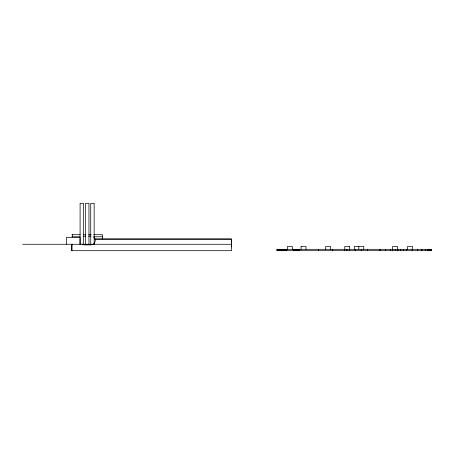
<?xml version="1.0" encoding="UTF-8"?>
<svg xmlns="http://www.w3.org/2000/svg" width="454" height="454" viewBox="0 0 454 454"><rect width="100%" height="100%" fill="white"/><g stroke="black" fill="none" stroke-linecap="round" stroke-linejoin="round"><path stroke-width="0.68" d="M231.523 246.845L231.523 244.269M231.523 239.491L231.591 250.687L71.806 250.687L71.868 244.178M231.591 243.055L231.591 239.491M71.84 234.712L80.142 234.712M83.309 234.712L85.732 234.712M88.768 234.712L91.248 234.712M93.717 234.712L102.587 234.712L102.587 238.81M85.556 236.148L84.79 236.148A4.37 4.37 0 0 0 83.32 236.403M88.632 236.148L90.936 236.148M71.84 236.761L79.904 236.761M93.768 236.761L102.587 236.761M94.381 238.81L231.449 238.81M95.102 239.491L231.449 239.491M22.7 244.269L231.449 244.269M301.098 246.454L305.99 246.454L306.002 249.32M349.676 246.454L344.785 246.454L344.773 249.32M71.868 244.246L71.868 250.687M431.215 249.32L431.232 250.687M431.13 249.32L431.164 250.687M431.011 249.32L431.011 250.687M430.869 249.32L430.869 250.687M430.693 249.32L430.693 250.687M430.591 249.32L430.591 250.687M430.483 249.32L430.483 250.687M430.364 249.32L430.364 250.687M430.239 249.32L430.239 250.687M430.097 249.32L430.097 250.687M429.949 249.32L429.949 250.687M429.796 249.32L429.796 250.687M429.626 249.32L429.626 250.687M429.444 249.32L429.444 250.687M429.257 249.32L429.257 250.687M429.053 249.32L429.053 250.687M428.843 249.32L428.843 250.687M428.616 249.32L428.616 250.687M428.377 249.32L428.377 250.687M428.128 249.32L428.128 250.687M427.867 249.32L427.867 250.687M427.589 249.32L427.589 250.687M427.299 249.32L427.299 250.687M425.296 249.32L425.296 250.687M421.874 249.32L421.874 250.687M417.374 249.32L417.374 250.687M412.487 249.32L412.487 246.454L407.584 246.454L407.573 249.32M412.124 249.32L412.124 250.687M406.472 249.32L406.472 250.687M403.595 249.32L403.595 250.687M400.746 249.32L400.746 250.687M397.959 249.32L397.959 250.687M397.471 249.32L397.471 246.454L392.562 246.454L392.557 249.32M395.286 249.32L395.286 250.687M392.761 249.32L392.761 250.687M390.429 249.32L390.429 250.687M385.548 249.32L385.548 250.687M379.958 249.32L379.958 250.687M367.575 249.32L367.575 250.687M363.75 249.32L363.75 246.454L354.313 246.454L354.302 249.32M361.248 249.32L361.248 250.687M358.836 246.454L358.836 249.32M355.136 249.32L355.136 250.687M349.688 246.454L349.688 249.32M349.484 249.32L349.484 250.687M346.896 249.32L346.896 250.687M344.512 249.32L344.512 250.687M332.742 249.32L332.742 250.687M330.574 249.32L330.574 246.454L325.671 246.454L325.66 249.32M318.47 249.32L318.47 250.687M301.087 246.454L301.087 249.32M299.453 249.32L299.453 250.687M299.197 249.32L299.197 250.687M298.942 249.32L298.942 250.687M298.698 249.32L298.698 250.687M298.454 249.32L298.454 250.687M298.216 249.32L298.216 250.687M297.977 249.32L297.977 250.687M297.75 249.32L297.75 250.687M297.523 249.32L297.523 250.687M297.302 249.32L297.302 250.687M297.092 249.32L297.092 250.687M296.882 249.32L296.882 250.687M296.678 249.32L296.678 250.687M296.485 249.32L296.485 250.687M296.292 249.32L296.292 250.687M296.11 249.32L296.11 250.687M295.929 249.32L295.929 250.687M295.758 249.32L295.758 250.687M295.594 249.32L295.594 250.687M295.435 249.32L295.435 250.687M295.282 249.32L295.282 250.687M295.14 249.32L295.14 250.687M295.004 249.32L295.004 250.687M294.873 249.32L294.873 250.687M294.754 249.32L294.754 250.687M294.64 249.32L294.64 250.687M294.533 249.32L294.533 250.687M294.436 249.32L294.436 250.687M294.351 249.32L294.351 250.687M294.271 249.32L294.271 250.687M294.198 250.687L294.135 249.32L294.079 250.687M292.348 249.32L292.348 246.454L287.444 246.454L287.433 249.32M286.758 249.32L286.758 250.687M286.366 249.32L286.366 250.687M286.026 249.32L286.026 250.687M285.736 249.32L285.736 250.687M285.481 249.32L285.481 250.687M285.061 249.32L285.061 250.687M284.709 249.32L284.709 250.687M283.971 249.32L283.971 250.687M283.472 249.32L283.472 250.687M282.808 249.32L282.808 250.687M282.456 249.32L282.456 250.687M282.065 249.32L282.065 250.687M281.639 249.32L281.639 250.687M281.185 249.32L281.185 250.687M280.708 249.32L280.708 250.687M280.231 249.32L280.231 250.687M279.284 249.32L279.284 250.687M278.835 249.32L278.835 250.687M278.416 249.32L278.416 250.687M278.035 249.32L278.035 250.687M277.706 249.32L277.706 250.687M277.428 249.32L277.428 250.687M277.218 249.32L277.218 250.687M277.144 249.32L277.105 250.687M94.148 244.269L94.148 203.313L90.743 203.313L90.738 244.269M88.961 244.269L88.961 203.313L85.556 203.313L85.551 244.269M83.502 244.269L83.502 203.313L80.097 203.313L80.086 244.269M80.046 244.269L80.046 237.442L66.397 237.442L66.397 244.269M72.339 234.712L72.339 236.761M82.18 244.019A4.37 4.37 0 0 0 84.79 244.882L90.936 244.882A4.37 4.37 0 0 0 93.689 237.124M431.3 249.32L277.002 249.32L277.042 250.687L431.3 250.687L431.3 249.32"/></g></svg>
